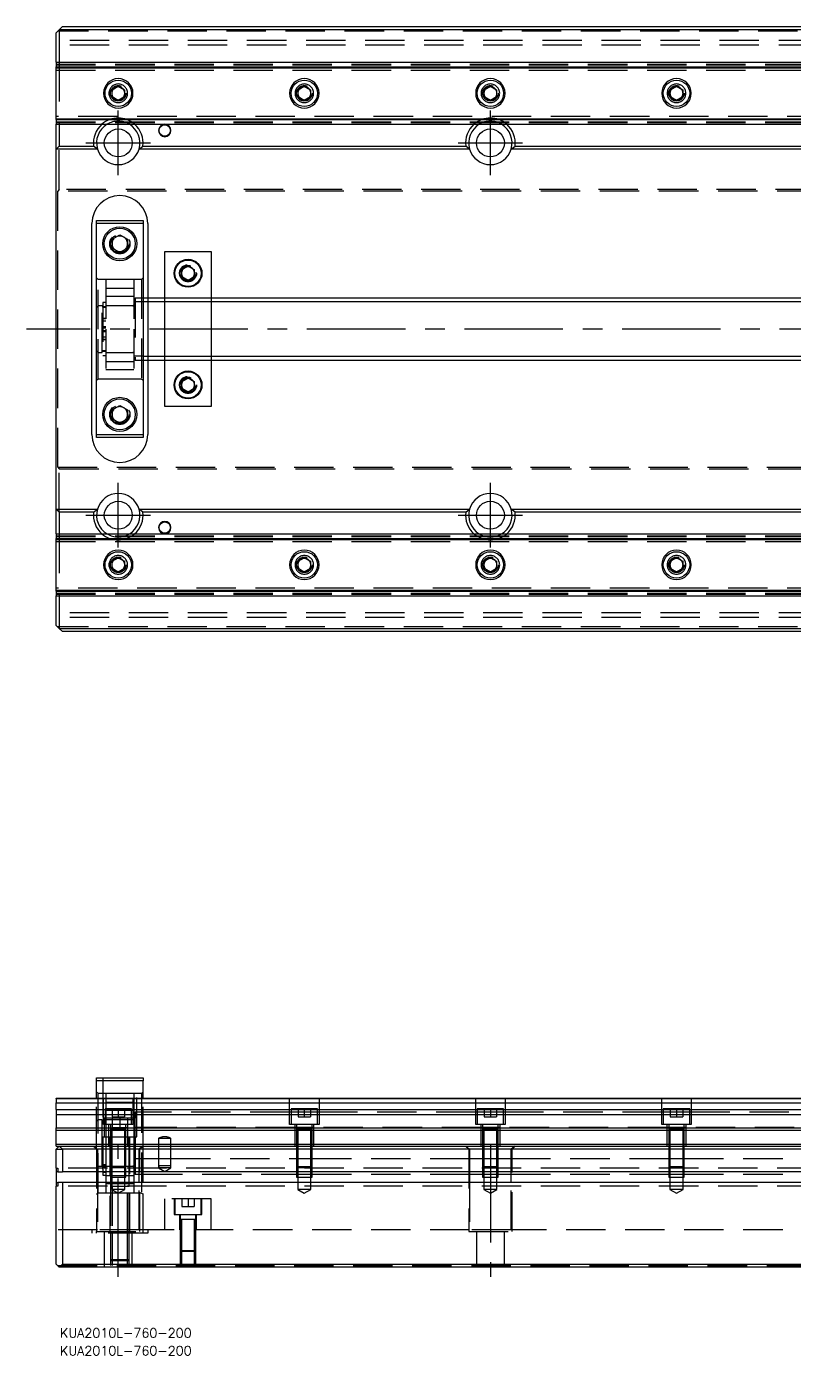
# Model space of a CAD drawing. Extents: x -10 to 1006, y -331 to 120.
# Drawn here: x -9.6 to 238, y -330.8 to 97.5 of the extents above; entities that cross this region are included whole.
import ezdxf

# ---------------------------------------------------------------- set-up
doc = ezdxf.new("R2010")
doc.units = 0
doc.linetypes.add('CENTER', pattern=[50.8, 31.75, -6.35, 6.35, -6.35])
doc.linetypes.add('DASHED', pattern=[19.05, 12.7, -6.35])
doc.layers.get('0').update_dxf_attribs({"linetype": 'CONTINUOUS'})
doc.layers.add('CENTER', color=1, linetype='CENTER')
doc.styles.get("Standard").update_dxf_attribs({"font": 'txt.shx', "height": 3, "bigfont": 'bigfont.shx'})

# ---------------------------------------------------------------- blocks, each defined once
blk = doc.blocks.new('*U2')
at = {"color": 7, "linetype": 'CONTINUOUS'}
blk.add_text('KUA2010L-760-200', height=3, dxfattribs=at).set_placement((1.24, -325.08))
blk = doc.blocks.new('*U3')
at = {"color": 7, "linetype": 'CONTINUOUS'}
blk.add_text('KUA2010L-760-200', height=3, dxfattribs=at).set_placement((1.24, -330.82))

msp = doc.modelspace()

# ---------------------------------------------------------------- linework, layer by layer
at = {"color": 7, "linetype": 'CONTINUOUS'}
for p, q in [((1, 96.5), (0, 95.5)), ((0, 86), (0, 95.5)), ((2, 97.5), (1, 96.5)), ((1, 96.5), (1, 86)), ((280, 96.5), (1, 96.5)), ((2, 97.5), (280, 97.5)), ((0, 86), (0, 84.48)), ((0, 86), (280, 86)), ((0, 84.48), (278.73, 84.48)), ((0, 84.2), (0, 84.48)), ((0, 67.8), (0, 84.2)), ((0, 84.2), (278.05, 84.2)), ((18, 77.15), (20, 78.31)), ((18, 74.85), (18, 77.15)), ((20, 78.31), (22, 77.15)), ((22, 77.15), (22, 74.85)), ((78, 77.15), (80, 78.31)), ((78, 74.85), (78, 77.15)), ((80, 78.31), (82, 77.15)), ((82, 77.15), (82, 74.85)), ((138, 77.15), (140, 78.31)), ((138, 74.85), (138, 77.15)), ((140, 78.31), (142, 77.15)), ((142, 77.15), (142, 74.85)), ((198, 77.15), (200, 78.31)), ((198, 74.85), (198, 77.15)), ((200, 78.31), (202, 77.15)), ((202, 77.15), (202, 74.85)), ((20, 73.69), (18, 74.85)), ((22, 74.85), (20, 73.69)), ((80, 73.69), (78, 74.85)), ((82, 74.85), (80, 73.69)), ((140, 73.69), (138, 74.85)), ((142, 74.85), (140, 73.69)), ((200, 73.69), (198, 74.85)), ((202, 74.85), (200, 73.69)), ((0, 67.52), (0, 67.8)), ((0, 67.8), (280, 67.8)), ((0, 67.52), (0, 66)), ((0, 67.52), (280, 67.52)), ((0, 58), (0, 66)), ((0, 66), (280, 66)), ((1, 66), (1, 59)), ((0, 58), (1, 59)), ((0, -58), (0, 58)), ((13.29, 58), (0, 58)), ((1, 59), (12.06, 59)), ((13.29, 58), (12.06, 59)), ((26.71, 58), (27.94, 59)), ((133.29, 58), (26.71, 58)), ((27.94, 59), (132.06, 59)), ((133.29, 58), (132.06, 59)), ((146.71, 58), (147.94, 59)), ((253.29, 58), (146.71, 58)), ((147.94, 59), (252.06, 59)), ((13, 34), (13, 35)), ((13, 35), (28, 35)), ((28, 35), (28, 34)), ((11.5, -34), (11.5, 34)), ((28, 34), (13, 34)), ((13, -34), (13, 34)), ((18, 28.94), (20.5, 30.39)), ((20.5, 30.39), (23, 28.94)), ((28, 34), (28, -34)), ((29.5, 34), (29.5, 10)), ((18, 26.06), (18, 28.94)), ((20.5, 24.61), (18, 26.06)), ((23, 26.06), (20.5, 24.61)), ((23, 28.94), (23, 26.06)), ((35, 25), (50, 25)), ((35, 10), (35, 25)), ((50, 25), (50, 10)), ((40.5, 19.15), (42.5, 20.31)), ((40.5, 16.85), (40.5, 19.15)), ((42.5, 20.31), (44.5, 19.15)), ((44.5, 19.15), (44.5, 16.85)), ((42.5, 15.69), (40.5, 16.85)), ((44.5, 16.85), (42.5, 15.69)), ((280, 10), (28, 10)), ((28, -10), (280, -10)), ((29.5, -10), (29.5, -34)), ((35, -25), (35, -10)), ((50, -10), (50, -25)), ((40.5, -16.85), (42.5, -15.69)), ((40.5, -19.15), (40.5, -16.85)), ((42.5, -15.69), (44.5, -16.85)), ((44.5, -16.85), (44.5, -19.15)), ((42.5, -20.31), (40.5, -19.15)), ((44.5, -19.15), (42.5, -20.31)), ((18, -26.06), (20.5, -24.61)), ((20.5, -24.61), (23, -26.06)), ((50, -25), (35, -25)), ((18, -28.94), (18, -26.06)), ((20.5, -30.39), (18, -28.94)), ((23, -28.94), (20.5, -30.39)), ((23, -26.06), (23, -28.94)), ((13, -35), (13, -34)), ((13, -34), (28, -34)), ((28, -34), (28, -35)), ((28, -35), (13, -35)), ((0, -58), (13.29, -58)), ((1, -59), (0, -58)), ((0, -66), (0, -58)), ((12.06, -59), (1, -59)), ((1, -59), (1, -66)), ((12.06, -59), (13.29, -58)), ((26.71, -58), (133.29, -58)), ((27.94, -59), (26.71, -58)), ((132.06, -59), (27.94, -59)), ((132.06, -59), (133.29, -58)), ((146.71, -58), (253.29, -58)), ((147.94, -59), (146.71, -58)), ((252.06, -59), (147.94, -59)), ((0, -66), (0, -67.52)), ((0, -66), (280, -66)), ((0, -67.8), (0, -67.52)), ((0, -67.52), (280, -67.52)), ((0, -84.2), (0, -67.8)), ((0, -67.8), (280, -67.8)), ((18, -74.85), (20, -73.69)), ((18, -77.15), (18, -74.85)), ((20, -73.69), (22, -74.85)), ((22, -74.85), (22, -77.15)), ((78, -74.85), (80, -73.69)), ((78, -77.15), (78, -74.85)), ((80, -73.69), (82, -74.85)), ((82, -74.85), (82, -77.15)), ((138, -74.85), (140, -73.69)), ((138, -77.15), (138, -74.85)), ((140, -73.69), (142, -74.85)), ((142, -74.85), (142, -77.15)), ((198, -74.85), (200, -73.69)), ((198, -77.15), (198, -74.85)), ((200, -73.69), (202, -74.85)), ((202, -74.85), (202, -77.15)), ((20, -78.31), (18, -77.15)), ((22, -77.15), (20, -78.31)), ((80, -78.31), (78, -77.15)), ((82, -77.15), (80, -78.31)), ((140, -78.31), (138, -77.15)), ((142, -77.15), (140, -78.31)), ((200, -78.31), (198, -77.15)), ((202, -77.15), (200, -78.31)), ((0, -84.48), (0, -84.2)), ((0, -84.2), (278.05, -84.2)), ((0, -84.48), (0, -86)), ((0, -84.48), (278.73, -84.48)), ((0, -95.5), (0, -86)), ((0, -86), (280, -86)), ((1, -86), (1, -96.5)), ((0, -95.5), (1, -96.5)), ((1, -96.5), (280, -96.5)), ((1, -96.5), (2, -97.5)), ((280, -97.5), (2, -97.5)), ((13, -241.36), (28, -241.36)), ((13, -242.36), (13, -241.36)), ((28, -242.36), (13, -242.36)), ((13, -247.86), (13, -242.36)), ((28, -241.36), (28, -242.36)), ((28, -247.86), (28, -242.36)), ((0, -248.02), (0, -247.86)), ((0, -247.86), (286.5, -247.86)), ((0, -248.02), (286.5, -248.02)), ((0, -248.02), (0, -249.42)), ((0, -251.5), (0, -249.42)), ((0, -249.42), (286.5, -249.42)), ((0, -251.5), (0, -253.12)), ((0, -251.5), (286.5, -251.5)), ((0, -253.12), (0, -257.41)), ((0, -253.12), (286.5, -253.12)), ((0, -257.41), (286.5, -257.41)), ((0, -258.26), (0, -257.41)), ((0, -262.76), (0, -258.26)), ((0, -258.26), (760, -258.26)), ((22.5, -257.96), (17.5, -257.96)), ((82.5, -257.96), (77.5, -257.96)), ((202.5, -257.96), (197.5, -257.96)), ((202.5, -257.96), (197.5, -257.96)), ((0, -262.76), (760, -262.76)), ((0, -263.36), (0, -262.76)), ((0, -264.36), (1, -263.36)), ((0, -263.36), (1, -263.36)), ((0, -270.51), (0, -264.36)), ((1, -263.36), (759, -263.36)), ((1, -263.36), (2, -264.36)), ((758, -264.36), (2, -264.36)), ((2, -264.36), (2, -271.66)), ((0, -270.51), (0, -271.66)), ((0, -270.51), (0.5, -270.51)), ((0, -271.66), (0, -275.06)), ((0.5, -271.66), (0, -271.66)), ((0.5, -270.51), (0.5, -271.66)), ((0.5, -271.66), (2, -271.66)), ((758, -271.66), (2, -271.66)), ((0, -275.06), (0, -276.21)), ((0, -275.06), (0.5, -275.06)), ((0.5, -276.21), (0, -276.21)), ((0, -301.36), (0, -276.21)), ((2, -275.06), (0.5, -275.06)), ((0.5, -275.06), (0.5, -276.21)), ((758, -275.06), (2, -275.06)), ((2, -275.06), (2, -301.36)), ((23.5, -276.36), (17.5, -276.36)), ((45, -286.96), (40, -286.96)), ((1, -302.36), (0, -301.36)), ((2, -301.36), (1, -302.36)), ((759, -302.36), (1, -302.36)), ((2, -301.36), (758, -301.36))]:
    msp.add_line(p, q, dxfattribs=at)
at = {"color": 3, "linetype": 'DASHED'}
for p, q in [((296.2, 96), (0.5, 96)), ((760, 93), (0, 93)), ((760, 91.5), (0, 91.5)), ((1, 86), (1, 66)), ((0, 85.4), (760, 85.4)), ((0, 85.15), (280, 85.15)), ((0, 84.42), (286.5, 84.42)), ((0, 83.5), (286.5, 83.5)), ((17.5, 76), (17.53, 76.37)), ((77.5, 76), (77.53, 76.37)), ((137.5, 76), (137.53, 76.37)), ((197.5, 76), (197.53, 76.41)), ((286.5, 68.5), (0, 68.5)), ((0, 67.58), (286.5, 67.58)), ((0, 66.85), (280, 66.85)), ((0, 66.6), (760, 66.6)), ((1, 45), (1, 59)), ((1, 45), (0.5, 44.5)), ((0.5, -44.5), (0.5, 44.5)), ((759.5, 44.5), (0.5, 44.5)), ((759, 45), (1, 45)), ((17.5, 27.5), (17.52, 27.85)), ((44.98, 18.29), (45, 18)), ((13.5, 16), (13, 16.5)), ((16, 16), (13.5, 16)), ((13.5, 0), (13.5, 16)), ((25, 16), (16, 16)), ((16, 16), (16, 0)), ((25, 13.03), (16, 13.03)), ((27.5, 16), (25, 16)), ((25, 16), (25, 0)), ((28, 16.5), (27.5, 16)), ((27.5, 16), (27.5, -16)), ((25, 10.48), (16, 10.48)), ((25.5, 10), (25, 9.5)), ((28, 8.75), (25, 8.75)), ((28, 10), (25.5, 10)), ((25.5, 10), (25.5, -10)), ((29.5, 10), (29.5, 5)), ((35, 5), (35, 10)), ((50, 10), (50, 5)), ((13.5, 7.5), (13, 7)), ((14.85, 7.5), (13.5, 7.5)), ((14.85, -7.5), (14.85, 7.5)), ((15, 7.15), (14.85, 7.15)), ((16, 8.55), (15, 8.55)), ((15, 8.55), (15, -8.55)), ((16, 7.15), (15, 7.15)), ((16, 6.9), (15, 6.9)), ((24.7, 7.5), (16, 7.5)), ((25, 7.5), (24.7, 7.5)), ((29.5, 5), (29.5, -5)), ((35, -5), (35, 5)), ((50, 5), (50, -5)), ((13.5, -16), (13.5, 0)), ((16, 3.4), (15, 3.4)), ((15, 3.4), (16, 3.4)), ((16, 2.55), (15, 2.55)), ((15, 0.85), (16, 0.85)), ((15, 0.43), (16, 0.43)), ((16, 0), (16, -16)), ((25, 0), (25, -16)), ((15, -0.43), (16, -0.43)), ((16, -0.85), (15, -0.85)), ((15, -2.55), (16, -2.55)), ((15, -3.4), (16, -3.4)), ((16, -3.4), (15, -3.4)), ((13, -7), (13.5, -7.5)), ((13.5, -7.5), (14.85, -7.5)), ((14.85, -7.15), (15, -7.15)), ((15, -6.9), (16, -6.9)), ((15, -7.15), (16, -7.15)), ((15, -8.55), (16, -8.55)), ((16, -7.5), (24.7, -7.5)), ((24.7, -7.5), (25, -7.5)), ((29.5, -5), (29.5, -10)), ((35, -10), (35, -5)), ((50, -5), (50, -10)), ((16, -10.47), (25, -10.47)), ((28, -8.75), (25, -8.75)), ((25, -9.5), (25.5, -10)), ((25.5, -10), (28, -10)), ((13, -16.5), (13.5, -16)), ((13.5, -16), (16, -16)), ((16, -13.02), (25, -13.02)), ((16, -16), (25, -16)), ((25, -16), (27.5, -16)), ((27.5, -16), (28, -16.5)), ((40, -18), (40.02, -17.7)), ((17.5, -27.5), (17.52, -27.15)), ((0.5, -44.5), (759.5, -44.5)), ((0.5, -44.5), (1, -45)), ((1, -59), (1, -45)), ((1, -45), (759, -45)), ((0, -66.6), (760, -66.6)), ((0, -66.85), (280, -66.85)), ((0, -67.58), (286.5, -67.58)), ((0, -68.5), (286.5, -68.5)), ((1, -66), (1, -86)), ((17.5, -76), (17.53, -75.59)), ((77.5, -76), (77.53, -75.59)), ((137.5, -76), (137.53, -75.59)), ((197.5, -76), (197.53, -75.59)), ((286.5, -83.5), (0, -83.5)), ((0, -84.42), (286.5, -84.42)), ((0, -85.15), (280, -85.15)), ((0, -85.4), (760, -85.4)), ((760, -91.5), (0, -91.5)), ((760, -93), (0, -93)), ((296.2, -96), (0.5, -96)), ((15, -241.36), (15, -260.36)), ((26, -260.36), (26, -241.36)), ((13.5, -246.36), (13, -245.86)), ((13, -263.36), (13, -247.86)), ((16, -246.36), (13.5, -246.36)), ((13.5, -278.36), (13.5, -246.36)), ((15.25, -256.36), (15.25, -247.86)), ((25, -246.36), (16, -246.36)), ((16, -246.36), (16, -247.86)), ((16, -247.86), (16, -251.36)), ((24.75, -247.86), (24.75, -256.36)), ((27.5, -246.36), (25, -246.36)), ((25, -246.36), (25, -247.86)), ((25, -247.86), (25, -254.36)), ((28, -245.86), (27.5, -246.36)), ((27.5, -246.36), (27.5, -278.36)), ((28, -263.36), (28, -247.86)), ((75.25, -256.36), (75.25, -247.86)), ((84.75, -247.86), (84.75, -256.36)), ((135.25, -256.36), (135.25, -247.86)), ((144.75, -247.86), (144.75, -256.36)), ((195.25, -256.36), (195.25, -247.86)), ((204.75, -247.86), (204.75, -256.36)), ((15.75, -251.36), (15.75, -256.36)), ((24.25, -251.36), (15.75, -251.36)), ((25, -249.33), (16, -249.33)), ((16, -251.36), (16, -254.36)), ((24.25, -251.88), (16, -251.88)), ((18, -251.36), (18, -253.86)), ((20, -251.36), (20, -253.86)), ((22, -251.36), (22, -253.86)), ((24.25, -256.36), (24.25, -251.36)), ((24.75, -251.88), (24.25, -251.88)), ((25, -251.88), (24.75, -251.88)), ((25.5, -252.36), (25, -252.86)), ((28, -252.36), (25.5, -252.36)), ((25.5, -252.36), (25.5, -254.36)), ((75.25, -252.36), (28, -252.36)), ((75.75, -252.36), (75.25, -252.36)), ((75.75, -251.36), (75.75, -256.36)), ((84.25, -251.36), (75.75, -251.36)), ((84.25, -252.36), (75.75, -252.36)), ((78, -251.36), (78, -253.86)), ((80, -251.36), (80, -253.86)), ((82, -251.36), (82, -253.86)), ((84.25, -256.36), (84.25, -251.36)), ((84.75, -252.36), (84.25, -252.36)), ((135.25, -252.36), (84.75, -252.36)), ((135.75, -252.36), (135.25, -252.36)), ((135.75, -251.36), (135.75, -256.36)), ((144.25, -251.36), (135.75, -251.36)), ((144.25, -252.36), (135.75, -252.36)), ((138, -251.36), (138, -253.86)), ((140, -251.36), (140, -253.86)), ((142, -251.36), (142, -253.86)), ((144.25, -256.36), (144.25, -251.36)), ((144.75, -252.36), (144.25, -252.36)), ((195.25, -252.36), (144.75, -252.36)), ((195.75, -252.36), (195.25, -252.36)), ((195.75, -251.36), (195.75, -256.36)), ((204.25, -251.36), (195.75, -251.36)), ((204.25, -252.36), (195.75, -252.36)), ((198, -251.36), (198, -253.86)), ((200, -251.36), (200, -253.86)), ((202, -251.36), (202, -253.86)), ((204.25, -256.36), (204.25, -251.36)), ((204.75, -252.36), (204.25, -252.36)), ((255.25, -252.36), (204.75, -252.36)), ((13.5, -254.86), (13, -255.36)), ((14.85, -254.86), (13.5, -254.86)), ((14.85, -262.36), (14.85, -254.86)), ((15, -255.21), (14.85, -255.21)), ((15.25, -253.26), (15, -253.26)), ((15.25, -255.21), (15, -255.21)), ((16, -255.46), (15, -255.46)), ((15.75, -253.26), (15.25, -253.26)), ((15.5, -255.21), (15.25, -255.21)), ((24.75, -256.36), (15.25, -256.36)), ((15.5, -254.36), (15.5, -260.36)), ((15.75, -254.36), (15.5, -254.36)), ((15.75, -255.21), (15.5, -255.21)), ((16, -253.26), (15.75, -253.26)), ((24.25, -254.36), (15.75, -254.36)), ((16, -255.21), (15.75, -255.21)), ((16, -254.36), (16, -256.36)), ((24.25, -254.86), (16, -254.86)), ((16, -256.36), (16, -260.36)), ((17, -263.36), (17, -256.36)), ((17.5, -256.36), (17.5, -257.96)), ((18, -253.86), (20, -253.86)), ((18, -254.36), (18, -257.36)), ((20, -253.86), (22, -253.86)), ((20.5, -254.36), (20.5, -257.36)), ((22.5, -257.96), (22.5, -256.36)), ((23, -254.36), (23, -256.36)), ((23, -256.36), (23, -263.36)), ((24.75, -254.36), (24.25, -254.36)), ((24.7, -254.86), (24.25, -254.86)), ((25, -254.86), (24.7, -254.86)), ((25.5, -254.36), (24.75, -254.36)), ((25, -254.36), (25, -260.36)), ((25.5, -260.36), (25.5, -254.36)), ((84.75, -256.36), (75.25, -256.36)), ((77, -263.36), (77, -256.36)), ((77.5, -256.36), (77.5, -257.96)), ((78, -253.86), (80, -253.86)), ((80, -253.86), (82, -253.86)), ((82.5, -257.96), (82.5, -256.36)), ((83, -256.36), (83, -263.36)), ((144.75, -256.36), (135.25, -256.36)), ((137, -263.36), (137, -256.36)), ((137.5, -256.36), (137.5, -257.96)), ((138, -253.86), (140, -253.86)), ((140, -253.86), (142, -253.86)), ((142.5, -257.96), (142.5, -256.36)), ((143, -256.36), (143, -263.36)), ((204.75, -256.36), (195.25, -256.36)), ((197, -263.36), (197, -256.36)), ((197.5, -256.36), (197.5, -257.96)), ((198, -253.86), (200, -253.86)), ((200, -253.86), (202, -253.86)), ((202.5, -257.96), (202.5, -256.36)), ((203, -256.36), (203, -263.36)), ((15, -260.36), (26, -260.36)), ((15, -260.36), (15, -263.36)), ((16, -260.36), (16, -263.36)), ((17.25, -260.36), (17.25, -291.36)), ((17.5, -257.95), (17.5, -257.96)), ((17.5, -257.96), (17.5, -263.36)), ((17.5, -257.96), (17.5, -257.96)), ((22.5, -257.96), (17.5, -257.96)), ((17.9, -257.96), (17.9, -263.36)), ((18, -257.36), (20.5, -257.36)), ((20.5, -257.36), (23, -257.36)), ((22.1, -263.36), (22.1, -257.96)), ((22.5, -257.96), (22.5, -257.95)), ((22.5, -263.36), (22.5, -257.96)), ((22.5, -257.96), (22.5, -257.96)), ((23.5, -263.36), (23.5, -260.36)), ((23.75, -291.36), (23.75, -260.36)), ((25.5, -257.36), (25, -257.36)), ((25, -260.36), (25, -263.36)), ((28, -257.36), (25.5, -257.36)), ((25.5, -260.36), (25.5, -262.36)), ((77, -257.36), (28, -257.36)), ((33, -260.86), (33, -263.36)), ((37, -260.86), (33, -260.86)), ((35.06, -260.36), (34.94, -260.36)), ((37, -263.36), (37, -260.86)), ((77.5, -257.36), (77, -257.36)), ((82.5, -257.36), (77.5, -257.36)), ((77.5, -257.95), (77.5, -257.96)), ((77.5, -257.96), (77.5, -263.36)), ((77.5, -257.96), (77.5, -257.96)), ((82.5, -257.96), (77.5, -257.96)), ((77.9, -257.96), (77.9, -263.36)), ((82.1, -263.36), (82.1, -257.96)), ((83, -257.36), (82.5, -257.36)), ((82.5, -257.96), (82.5, -257.95)), ((82.5, -263.36), (82.5, -257.96)), ((82.5, -257.96), (82.5, -257.96)), ((137, -257.36), (83, -257.36)), ((137.5, -257.36), (137, -257.36)), ((142.5, -257.36), (137.5, -257.36)), ((137.5, -257.95), (137.5, -257.96)), ((137.5, -257.96), (137.5, -263.36)), ((137.5, -257.96), (137.5, -257.96)), ((142.5, -257.96), (137.5, -257.96)), ((142.5, -257.96), (137.5, -257.96)), ((137.9, -257.96), (137.9, -263.36)), ((142.1, -263.36), (142.1, -257.96)), ((143, -257.36), (142.5, -257.36)), ((142.5, -257.96), (142.5, -257.95)), ((142.5, -263.36), (142.5, -257.96)), ((142.5, -257.96), (142.5, -257.96)), ((197, -257.36), (143, -257.36)), ((197.5, -257.36), (197, -257.36)), ((202.5, -257.36), (197.5, -257.36)), ((197.5, -257.95), (197.5, -257.96)), ((197.5, -257.96), (197.5, -263.36)), ((197.5, -257.96), (197.5, -257.96)), ((202.5, -257.96), (197.5, -257.96)), ((197.9, -257.96), (197.9, -263.36)), ((202.1, -263.36), (202.1, -257.96)), ((203, -257.36), (202.5, -257.36)), ((202.5, -257.96), (202.5, -257.95)), ((202.5, -263.36), (202.5, -257.96)), ((202.5, -257.96), (202.5, -257.96)), ((257, -257.36), (203, -257.36)), ((0, -264.36), (2, -264.36)), ((12, -263.36), (13, -264.36)), ((12.06, -263.36), (13.29, -264.36)), ((13, -264.13), (13, -263.36)), ((13, -264.36), (13, -264.13)), ((13, -264.36), (13, -290.86)), ((13.29, -264.36), (13.29, -271.66)), ((14.85, -263.36), (14.85, -262.36)), ((14.85, -269.86), (14.85, -263.36)), ((15, -263.36), (15, -269.23)), ((16, -263.36), (16, -271.66)), ((17.5, -263.36), (17.5, -269.96)), ((17.5, -263.36), (17.5, -269.96)), ((17.9, -263.36), (17.9, -270.36)), ((22.1, -270.36), (22.1, -263.36)), ((22.5, -269.96), (22.5, -263.36)), ((22.5, -269.96), (22.5, -263.36)), ((23.5, -271.66), (23.5, -263.36)), ((25, -263.36), (25, -271.66)), ((25.5, -262.36), (25.5, -263.36)), ((25.5, -263.36), (25.5, -271.66)), ((27.94, -263.36), (26.71, -264.36)), ((26.71, -271.66), (26.71, -264.36)), ((27, -264.36), (28, -263.36)), ((27, -290.86), (27, -264.36)), ((28, -271.66), (28, -263.36)), ((33, -263.36), (33, -269.73)), ((37, -269.73), (37, -263.36)), ((77.5, -263.36), (77.5, -269.96)), ((77.5, -263.36), (77.5, -269.96)), ((77.9, -263.36), (77.9, -270.36)), ((82.1, -270.36), (82.1, -263.36)), ((82.5, -269.96), (82.5, -263.36)), ((82.5, -269.96), (82.5, -263.36)), ((132, -263.36), (133, -264.36)), ((132.06, -263.36), (133.29, -264.36)), ((133, -264.36), (133, -290.86)), ((133.29, -264.36), (133.29, -271.66)), ((137.5, -263.36), (137.5, -269.96)), ((137.5, -263.36), (137.5, -269.96)), ((137.9, -263.36), (137.9, -270.36)), ((142.1, -270.36), (142.1, -263.36)), ((142.5, -269.96), (142.5, -263.36)), ((142.5, -269.96), (142.5, -263.36)), ((147.94, -263.36), (146.71, -264.36)), ((146.71, -271.66), (146.71, -264.36)), ((147, -264.36), (148, -263.36)), ((147, -290.86), (147, -264.36)), ((197.5, -263.36), (197.5, -269.96)), ((197.5, -263.36), (197.5, -269.96)), ((197.9, -263.36), (197.9, -270.36)), ((202.1, -270.36), (202.1, -263.36)), ((202.5, -269.96), (202.5, -263.36)), ((202.5, -269.96), (202.5, -263.36)), ((13, -269.36), (13.29, -269.65)), ((13.29, -269.65), (13.5, -269.86)), ((14.85, -269.51), (15, -269.51)), ((15, -270.8), (15, -269.23)), ((15, -269.25), (16, -269.25)), ((15, -269.25), (16, -269.25)), ((15, -269.51), (16, -269.51)), ((25, -267.36), (26.71, -267.36)), ((26.71, -267.36), (28, -267.36)), ((28, -267.36), (33, -267.36)), ((33, -267.36), (37, -267.36)), ((33, -269.73), (33, -270.36)), ((33, -269.73), (33.17, -270.36)), ((37, -269.73), (33, -269.73)), ((36.83, -270.36), (37, -269.73)), ((37, -267.36), (77.5, -267.36)), ((37, -270.36), (37, -269.73)), ((77.5, -267.36), (77.9, -267.36)), ((77.9, -267.36), (82.1, -267.36)), ((82.1, -267.36), (82.5, -267.36)), ((82.5, -267.36), (133.29, -267.36)), ((133.29, -267.36), (137.5, -267.36)), ((137.5, -267.36), (137.9, -267.36)), ((137.9, -267.36), (142.1, -267.36)), ((142.1, -267.36), (142.5, -267.36)), ((142.5, -267.36), (146.71, -267.36)), ((146.71, -267.36), (197.5, -267.36)), ((197.5, -267.36), (197.9, -267.36)), ((197.9, -267.36), (202.1, -267.36)), ((202.1, -267.36), (202.5, -267.36)), ((202.5, -267.36), (243, -267.36)), ((759.5, -270.51), (0.5, -270.51)), ((13.29, -271.66), (13.29, -275.06)), ((13.5, -269.86), (14.85, -269.86)), ((16, -270.04), (15, -270.04)), ((15, -270.8), (15, -271.66)), ((15, -271.66), (15, -272.55)), ((15, -271.74), (16, -271.74)), ((15, -272.55), (15, -272.75)), ((15, -272.75), (16, -272.75)), ((16, -269.86), (17.5, -269.86)), ((16, -271.66), (16, -275.06)), ((16, -272.83), (17.5, -272.83)), ((17.5, -269.86), (17.9, -269.86)), ((17.5, -269.96), (17.9, -270.36)), ((17.5, -269.96), (17.5, -271.66)), ((17.5, -269.96), (22.5, -269.96)), ((17.5, -271.66), (17.5, -273.36)), ((17.5, -272.83), (22.5, -272.83)), ((17.5, -273.36), (17.5, -275.06)), ((17.5, -273.36), (22.5, -273.36)), ((17.9, -269.86), (22.1, -269.86)), ((17.9, -270.36), (17.9, -273.36)), ((22.1, -270.36), (17.9, -270.36)), ((17.9, -273.36), (17.9, -277.36)), ((22.1, -269.86), (22.5, -269.86)), ((22.1, -270.36), (22.5, -269.96)), ((22.1, -273.36), (22.1, -270.36)), ((22.1, -277.36), (22.1, -273.36)), ((22.5, -269.86), (23.5, -269.86)), ((22.5, -271.66), (22.5, -269.96)), ((22.5, -273.36), (22.5, -271.66)), ((22.5, -272.83), (23.5, -272.83)), ((23.5, -269.86), (24.7, -269.86)), ((23.5, -275.06), (23.5, -271.66)), ((23.5, -272.83), (25, -272.83)), ((24.7, -269.86), (25, -269.86)), ((25, -271.66), (25, -275.06)), ((25, -271.86), (25.5, -272.36)), ((25.5, -271.66), (25.5, -272.36)), ((25.5, -272.36), (26.71, -272.36)), ((26.71, -275.06), (26.71, -271.66)), ((26.71, -272.36), (28, -272.36)), ((28, -275.06), (28, -271.66)), ((28, -272.36), (77.5, -272.36)), ((33, -270.36), (35, -271.51)), ((37, -270.36), (33, -270.36)), ((35, -271.51), (37, -270.36)), ((77.5, -269.96), (77.9, -270.36)), ((77.5, -269.96), (77.5, -271.66)), ((77.5, -269.96), (82.5, -269.96)), ((77.5, -271.66), (77.5, -273.36)), ((77.5, -272.36), (82.5, -272.36)), ((77.5, -273.36), (82.5, -273.36)), ((77.9, -270.36), (77.9, -273.36)), ((82.1, -270.36), (77.9, -270.36)), ((77.9, -273.36), (77.9, -277.36)), ((82.1, -270.36), (82.5, -269.96)), ((82.1, -273.36), (82.1, -270.36)), ((82.1, -277.36), (82.1, -273.36)), ((82.5, -271.66), (82.5, -269.96)), ((82.5, -273.36), (82.5, -271.66)), ((82.5, -272.36), (133.29, -272.36)), ((133.29, -271.66), (133.29, -275.06)), ((133.29, -272.36), (137.5, -272.36)), ((137.5, -269.96), (137.9, -270.36)), ((137.5, -269.96), (137.5, -271.66)), ((137.5, -269.96), (142.5, -269.96)), ((137.5, -271.66), (137.5, -273.36)), ((137.5, -272.36), (142.5, -272.36)), ((137.5, -273.36), (142.5, -273.36)), ((137.9, -270.36), (137.9, -273.36)), ((142.1, -270.36), (137.9, -270.36)), ((137.9, -273.36), (137.9, -277.36)), ((142.1, -270.36), (142.5, -269.96)), ((142.1, -273.36), (142.1, -270.36)), ((142.1, -277.36), (142.1, -273.36)), ((142.5, -271.66), (142.5, -269.96)), ((142.5, -273.36), (142.5, -271.66)), ((142.5, -272.36), (146.71, -272.36)), ((146.71, -275.06), (146.71, -271.66)), ((146.71, -272.36), (197.5, -272.36)), ((197.5, -269.96), (197.9, -270.36)), ((197.5, -269.96), (197.5, -271.66)), ((197.5, -269.96), (202.5, -269.96)), ((197.5, -271.66), (197.5, -273.36)), ((197.5, -272.36), (202.5, -272.36)), ((197.5, -273.36), (202.5, -273.36)), ((197.9, -270.36), (197.9, -273.36)), ((202.1, -270.36), (197.9, -270.36)), ((197.9, -273.36), (197.9, -277.36)), ((202.1, -270.36), (202.5, -269.96)), ((202.1, -273.36), (202.1, -270.36)), ((202.1, -277.36), (202.1, -273.36)), ((202.5, -271.66), (202.5, -269.96)), ((202.5, -273.36), (202.5, -271.66)), ((202.5, -272.36), (253.29, -272.36)), ((759.5, -276.21), (0.5, -276.21)), ((13, -278.86), (13.5, -278.36)), ((13.29, -275.06), (13.29, -290.36)), ((13.5, -278.36), (16, -278.36)), ((16, -275.06), (16, -278.36)), ((16, -275.38), (25, -275.38)), ((16, -278.36), (17.5, -278.36)), ((17.5, -275.06), (17.5, -276.36)), ((17.5, -276.35), (17.5, -276.36)), ((17.5, -276.36), (17.5, -291.36)), ((17.5, -276.36), (17.5, -276.36)), ((23.5, -276.36), (17.5, -276.36)), ((17.5, -278.36), (18, -278.36)), ((17.9, -277.36), (20, -278.57)), ((22.1, -277.36), (17.9, -277.36)), ((18, -276.36), (18, -291.36)), ((18, -278.36), (23, -278.36)), ((20, -278.57), (22.1, -277.36)), ((23, -291.36), (23, -276.36)), ((23, -278.36), (23.5, -278.36)), ((23.5, -276.36), (23.5, -275.06)), ((23.5, -276.36), (23.5, -276.35)), ((23.5, -291.36), (23.5, -276.36)), ((23.5, -276.36), (23.5, -276.36)), ((23.5, -278.36), (25, -278.36)), ((25, -275.06), (25, -278.36)), ((25, -278.36), (27.5, -278.36)), ((26.71, -290.36), (26.71, -275.06)), ((27.5, -278.36), (28, -278.86)), ((28, -291.36), (28, -275.06)), ((77.9, -277.36), (80, -278.57)), ((82.1, -277.36), (77.9, -277.36)), ((80, -278.57), (82.1, -277.36)), ((133.29, -275.06), (133.29, -290.36)), ((137.9, -277.36), (140, -278.57)), ((142.1, -277.36), (137.9, -277.36)), ((140, -278.57), (142.1, -277.36)), ((146.71, -290.36), (146.71, -275.06)), ((197.9, -277.36), (200, -278.57)), ((202.1, -277.36), (197.9, -277.36)), ((200, -278.57), (202.1, -277.36)), ((35, -290.36), (35, -280.36)), ((50, -280.36), (35, -280.36)), ((38, -280.36), (38, -285.36)), ((38.25, -280.36), (38.25, -285.36)), ((40.5, -280.36), (40.5, -282.86)), ((42.5, -280.36), (42.5, -282.86)), ((44.5, -280.36), (44.5, -282.86)), ((46.75, -285.36), (46.75, -280.36)), ((47, -285.36), (47, -280.36)), ((50, -290.36), (50, -280.36)), ((38, -285.36), (47, -285.36)), ((39.75, -285.36), (39.75, -290.36)), ((40, -285.36), (40, -286.96)), ((40, -286.95), (40, -290.36)), ((45, -286.96), (40, -286.96)), ((40.4, -286.96), (40.4, -290.36)), ((40.5, -282.86), (42.5, -282.86)), ((42.5, -282.86), (44.5, -282.86)), ((44.6, -290.36), (44.6, -286.96)), ((45, -286.96), (45, -285.36)), ((45, -290.36), (45, -286.95)), ((45.25, -290.36), (45.25, -285.36)), ((13.29, -290.36), (0, -290.36)), ((11.5, -290.36), (11.5, -291.36)), ((13, -291.36), (13, -290.86)), ((13, -290.86), (27, -290.86)), ((26.71, -290.36), (13.29, -290.36)), ((15.5, -290.86), (15.5, -302.36)), ((24.5, -302.36), (24.5, -290.86)), ((133.29, -290.36), (26.71, -290.36)), ((29.5, -290.36), (29.5, -291.36)), ((40, -290.36), (40, -296.96)), ((40, -290.36), (40, -296.96)), ((40.4, -290.36), (40.4, -297.36)), ((44.6, -297.36), (44.6, -290.36)), ((45, -296.96), (45, -290.36)), ((45, -296.96), (45, -290.36)), ((133, -290.86), (147, -290.86)), ((146.71, -290.36), (133.29, -290.36)), ((135.5, -290.86), (135.5, -302.36)), ((144.5, -302.36), (144.5, -290.86)), ((253.29, -290.36), (146.71, -290.36)), ((29.5, -291.36), (11.5, -291.36)), ((17.5, -291.36), (17.5, -299.86)), ((17.5, -291.36), (17.5, -299.86)), ((18, -291.36), (18, -300.36)), ((23, -300.36), (23, -291.36)), ((23.5, -299.86), (23.5, -291.36)), ((23.5, -299.86), (23.5, -291.36)), ((40, -296.96), (40.4, -297.36)), ((40, -296.96), (40, -301.86)), ((40, -296.96), (45, -296.96)), ((40.4, -297.36), (40.4, -301.86)), ((44.6, -297.36), (40.4, -297.36)), ((44.6, -297.36), (45, -296.96)), ((44.6, -301.86), (44.6, -297.36)), ((45, -301.86), (45, -296.96)), ((0.5, -301.86), (759.5, -301.86)), ((17.5, -299.86), (18, -300.36)), ((17.5, -299.86), (17.5, -301.86)), ((17.5, -299.86), (23.5, -299.86)), ((18, -300.36), (18, -301.86)), ((23, -300.36), (18, -300.36)), ((23, -300.36), (23.5, -299.86)), ((23, -301.86), (23, -300.36)), ((23.5, -301.86), (23.5, -299.86))]:
    msp.add_line(p, q, dxfattribs=at)
at = {"color": 3, "linetype": 'CONTINUOUS'}
for p, q in [((280, 8.75), (28, 8.75)), ((28, -8.75), (280, -8.75))]:
    msp.add_line(p, q, dxfattribs=at)
at = {"color": 7, "linetype": 'CONTINUOUS'}
for centre, radius in [((20, 76), 4.25), ((80, 76), 4.25), ((140, 76), 4.25), ((200, 76), 4.25), ((20, 60), 4.5), ((140, 60), 4.5), ((20.5, 27.5), 5.5), ((20.5, 27.5), 5), ((42.5, 18), 4.5), ((42.5, 18), 4.25), ((42.5, -18), 4.5), ((42.5, -18), 4.25), ((20.5, -27.5), 5.5), ((20.5, -27.5), 5), ((20, -60), 4.5), ((140, -60), 4.5), ((20, -76), 4.25), ((80, -76), 4.25), ((140, -76), 4.25), ((200, -76), 4.25)]:
    msp.add_circle(centre, radius, dxfattribs=at)
at = {"color": 3, "linetype": 'DASHED'}
for centre, radius in [((20, 76), 2.5), ((80, 76), 2.5), ((140, 76), 2.5), ((200, 76), 2.5), ((20.5, 27.5), 3.25), ((20.5, 27.5), 3), ((42.5, 18), 2.75), ((42.5, 18), 2.5), ((42.5, -18), 2.75), ((42.5, -18), 2.5), ((20.5, -27.5), 3.25), ((20.5, -27.5), 3), ((20, -76), 2.5), ((80, -76), 2.5), ((140, -76), 2.5), ((200, -76), 2.5)]:
    msp.add_circle(centre, radius, dxfattribs=at)
at = {"color": 3, "linetype": 'CONTINUOUS'}
for centre in [(35, 64), (35, -64)]:
    msp.add_circle(centre, 1.83, dxfattribs=at)
at = {"color": 7, "linetype": 'CONTINUOUS'}
for centre, radius, start, end in [((20, 76), 4.75, 0, 180), ((80, 76), 4.75, 0, 180), ((140, 76), 4.75, 0, 180), ((200, 76), 4.75, 0, 180), ((20, 76), 4.75, 180, 0), ((80, 76), 4.75, 180, 0), ((140, 76), 4.75, 180, 0), ((200, 76), 4.75, 180, 0), ((20, 60), 8, 131.4096, 187.1808), ((20, 60), 7, 121.0027, 196.6015), ((20, 60), 7, 343.3985, 58.9973), ((20, 60), 8, 352.8192, 48.5904), ((35, 64), 2, 180, 90), ((35, 64), 2, 90, 180), ((140, 60), 8, 131.4096, 187.1808), ((140, 60), 7, 121.0027, 196.6015), ((140, 60), 7, 343.3985, 58.9973), ((140, 60), 8, 352.8192, 48.5904), ((20, 60), 7, 196.6015, 343.3985), ((140, 60), 7, 196.6015, 343.3985), ((20.5, 34), 9, 0, 180), ((20.5, -34), 9, 180, 0), ((20, -60), 7, 16.6015, 163.3985), ((140, -60), 7, 16.6015, 163.3985), ((20, -60), 8, 172.8192, 228.5904), ((20, -60), 7, 163.3985, 238.9973), ((20, -60), 7, 301.0027, 16.6015), ((20, -60), 8, 311.4096, 7.1808), ((140, -60), 8, 172.8192, 228.5904), ((140, -60), 7, 163.3985, 238.9973), ((140, -60), 7, 301.0027, 16.6015), ((140, -60), 8, 311.4096, 7.1808), ((35, -64), 2, 270, 180), ((35, -64), 2, 180, 270), ((20, -76), 4.75, 0, 180), ((80, -76), 4.75, 0, 180), ((140, -76), 4.75, 0, 180), ((200, -76), 4.75, 0, 180), ((20, -76), 4.75, 180, 0), ((80, -76), 4.75, 180, 0), ((140, -76), 4.75, 180, 0), ((200, -76), 4.75, 180, 0)]:
    msp.add_arc(centre, radius, start, end, dxfattribs=at)
at = {"color": 3, "linetype": 'DASHED'}
for centre, radius, start, end in [((20, 76), 3, 0, 180), ((20, 76), 2.1, 137.7528, 162.2472), ((20, 76), 2.1, 102.2472, 137.7528), ((20, 76), 2.1, 77.7528, 102.2472), ((20, 76), 2.1, 42.2472, 77.7528), ((20, 76), 2.1, 17.7528, 42.2472), ((80, 76), 3, 0, 180), ((80, 76), 2.1, 137.7528, 162.2472), ((80, 76), 2.1, 102.2472, 137.7528), ((80, 76), 2.1, 77.7528, 102.2472), ((80, 76), 2.1, 42.2472, 77.7528), ((80, 76), 2.1, 17.7528, 42.2472), ((140, 76), 3, 0, 180), ((140, 76), 2.1, 137.7528, 162.2472), ((140, 76), 2.1, 102.2472, 137.7528), ((140, 76), 2.1, 77.7528, 102.2472), ((140, 76), 2.1, 42.2472, 77.7528), ((140, 76), 2.1, 17.7528, 42.2472), ((200, 76), 3, 0, 180), ((200, 76), 2.1, 137.7528, 162.2472), ((200, 76), 2.1, 102.2472, 137.7528), ((200, 76), 2.1, 77.7528, 102.2472), ((200, 76), 2.1, 42.2472, 77.7528), ((200, 76), 2.1, 17.7528, 42.2472), ((20, 76), 3, 180, 0), ((20, 76), 2.1, 162.2472, 180), ((20, 76), 2.1, 180, 197.7528), ((20, 76), 2.1, 197.7528, 222.2472), ((20, 76), 2.1, 222.2472, 257.7528), ((20, 76), 2.1, 257.7528, 282.2472), ((20, 76), 2.1, 282.2472, 317.7528), ((20, 76), 2.1, 317.7528, 342.2472), ((20, 76), 2.1, 342.2472, 17.7528), ((80, 76), 3, 180, 0), ((80, 76), 2.1, 162.2472, 180), ((80, 76), 2.1, 180, 197.7528), ((80, 76), 2.1, 197.7528, 222.2472), ((80, 76), 2.1, 222.2472, 257.7528), ((80, 76), 2.1, 257.7528, 282.2472), ((80, 76), 2.1, 282.2472, 317.7528), ((80, 76), 2.1, 317.7528, 342.2472), ((80, 76), 2.1, 342.2472, 17.7528), ((140, 76), 3, 180, 0), ((140, 76), 2.1, 162.2472, 180), ((140, 76), 2.1, 180, 197.7528), ((140, 76), 2.1, 197.7528, 222.2472), ((140, 76), 2.1, 222.2472, 257.7528), ((140, 76), 2.1, 257.7528, 282.2472), ((140, 76), 2.1, 282.2472, 317.7528), ((140, 76), 2.1, 317.7528, 342.2472), ((140, 76), 2.1, 342.2472, 17.7528), ((200, 76), 3, 180, 0), ((200, 76), 2.1, 162.2472, 180), ((200, 76), 2.1, 180, 197.7528), ((200, 76), 2.1, 197.7528, 222.2472), ((200, 76), 2.1, 222.2472, 257.7528), ((200, 76), 2.1, 257.7528, 282.2472), ((200, 76), 2.1, 282.2472, 317.7528), ((200, 76), 2.1, 317.7528, 342.2472), ((200, 76), 2.1, 342.2472, 17.7528), ((20, 60), 8, 48.5904, 131.4096), ((20, 60), 7, 58.9973, 121.0027), ((140, 60), 8, 48.5904, 131.4096), ((140, 60), 7, 58.9973, 121.0027), ((20.5, 27.5), 2.5, 60, 120), ((20.5, 27.5), 2.5, 120, 180), ((20.5, 27.5), 2.5, 180, 240), ((20.5, 27.5), 2.5, 0, 60), ((20.5, 27.5), 2.5, 300, 0), ((20.5, 27.5), 2.5, 240, 300), ((42.5, 18), 2.1, 162.2472, 180), ((42.5, 18), 2.1, 180, 197.7528), ((42.5, 18), 2.1, 137.7528, 162.2472), ((42.5, 18), 2.1, 197.7528, 222.2472), ((42.5, 18), 2.1, 102.2472, 137.7528), ((42.5, 18), 2.1, 77.7528, 102.2472), ((42.5, 18), 2.1, 42.2472, 77.7528), ((42.5, 18), 2.1, 17.7528, 42.2472), ((42.5, 18), 2.1, 317.7528, 342.2472), ((42.5, 18), 2.1, 342.2472, 17.7528), ((42.5, 18), 2.1, 222.2472, 257.7528), ((42.5, 18), 2.1, 257.7528, 282.2472), ((42.5, 18), 2.1, 282.2472, 317.7528), ((24.7, 7.8), 0.3, 270, 360), ((24.7, -7.8), 0.3, 0, 90), ((42.5, -18), 2.1, 137.7528, 162.2472), ((42.5, -18), 2.1, 102.2472, 137.7528), ((42.5, -18), 2.1, 77.7528, 102.2472), ((42.5, -18), 2.1, 42.2472, 77.7528), ((42.5, -18), 2.1, 17.7528, 42.2472), ((42.5, -18), 2.1, 162.2472, 180), ((42.5, -18), 2.1, 180, 197.7528), ((42.5, -18), 2.1, 197.7528, 222.2472), ((42.5, -18), 2.1, 222.2472, 257.7528), ((42.5, -18), 2.1, 257.7528, 282.2472), ((42.5, -18), 2.1, 282.2472, 317.7528), ((42.5, -18), 2.1, 317.7528, 342.2472), ((42.5, -18), 2.1, 342.2472, 17.7528), ((20.5, -27.5), 2.5, 120, 180), ((20.5, -27.5), 2.5, 60, 120), ((20.5, -27.5), 2.5, 0, 60), ((20.5, -27.5), 2.5, 180, 240), ((20.5, -27.5), 2.5, 240, 300), ((20.5, -27.5), 2.5, 300, 0), ((20, -60), 8, 228.5904, 311.4096), ((20, -60), 7, 238.9973, 301.0027), ((140, -60), 8, 228.5904, 311.4096), ((140, -60), 7, 238.9973, 301.0027), ((20, -76), 3, 0, 180), ((20, -76), 3, 180, 0), ((20, -76), 2.1, 162.2472, 180), ((20, -76), 2.1, 180, 197.7528), ((20, -76), 2.1, 137.7528, 162.2472), ((20, -76), 2.1, 197.7528, 222.2472), ((20, -76), 2.1, 102.2472, 137.7528), ((20, -76), 2.1, 77.7528, 102.2472), ((20, -76), 2.1, 42.2472, 77.7528), ((20, -76), 2.1, 17.7528, 42.2472), ((20, -76), 2.1, 317.7528, 342.2472), ((20, -76), 2.1, 342.2472, 17.7528), ((80, -76), 3, 0, 180), ((80, -76), 3, 180, 0), ((80, -76), 2.1, 162.2472, 180), ((80, -76), 2.1, 180, 197.7528), ((80, -76), 2.1, 137.7528, 162.2472), ((80, -76), 2.1, 197.7528, 222.2472), ((80, -76), 2.1, 102.2472, 137.7528), ((80, -76), 2.1, 77.7528, 102.2472), ((80, -76), 2.1, 42.2472, 77.7528), ((80, -76), 2.1, 17.7528, 42.2472), ((80, -76), 2.1, 317.7528, 342.2472), ((80, -76), 2.1, 342.2472, 17.7528), ((140, -76), 3, 0, 180), ((140, -76), 3, 180, 0), ((140, -76), 2.1, 162.2472, 180), ((140, -76), 2.1, 180, 197.7528), ((140, -76), 2.1, 137.7528, 162.2472), ((140, -76), 2.1, 197.7528, 222.2472), ((140, -76), 2.1, 102.2472, 137.7528), ((140, -76), 2.1, 77.7528, 102.2472), ((140, -76), 2.1, 42.2472, 77.7528), ((140, -76), 2.1, 17.7528, 42.2472), ((140, -76), 2.1, 317.7528, 342.2472), ((140, -76), 2.1, 342.2472, 17.7528), ((200, -76), 3, 0, 180), ((200, -76), 3, 180, 0), ((200, -76), 2.1, 162.2472, 180), ((200, -76), 2.1, 180, 197.7528), ((200, -76), 2.1, 137.7528, 162.2472), ((200, -76), 2.1, 197.7528, 222.2472), ((200, -76), 2.1, 102.2472, 137.7528), ((200, -76), 2.1, 77.7528, 102.2472), ((200, -76), 2.1, 42.2472, 77.7528), ((200, -76), 2.1, 17.7528, 42.2472), ((200, -76), 2.1, 317.7528, 342.2472), ((200, -76), 2.1, 342.2472, 17.7528), ((20, -76), 2.1, 222.2472, 257.7528), ((20, -76), 2.1, 257.7528, 282.2472), ((20, -76), 2.1, 282.2472, 317.7528), ((80, -76), 2.1, 222.2472, 257.7528), ((80, -76), 2.1, 257.7528, 282.2472), ((80, -76), 2.1, 282.2472, 317.7528), ((140, -76), 2.1, 222.2472, 257.7528), ((140, -76), 2.1, 257.7528, 282.2472), ((140, -76), 2.1, 282.2472, 317.7528), ((200, -76), 2.1, 222.2472, 257.7528), ((200, -76), 2.1, 257.7528, 282.2472), ((200, -76), 2.1, 282.2472, 317.7528), ((24.7, -254.56), 0.3, 270, 279.5941), ((24.7, -254.56), 0.3, 279.5941, 360), ((34.94, -264.36), 4, 90, 118.9695), ((35.06, -264.36), 4, 61.0305, 90), ((24.7, -270.16), 0.3, 0, 90)]:
    msp.add_arc(centre, radius, start, end, dxfattribs=at)
at = {"layer": 'CENTER', "color": 1, "linetype": 'CENTER'}
for p, q in [((20, 49.6), (20, 70.4)), ((140, 49.6), (140, 70.4)), ((9.6, 60), (30.4, 60)), ((129.6, 60), (150.4, 60)), ((823.8, 0), (-9.56, 0)), ((20, -70.4), (20, -49.6)), ((140, -70.4), (140, -49.6)), ((9.6, -60), (30.4, -60)), ((129.6, -60), (150.4, -60)), ((20, -305.51), (20, -262.71)), ((140, -262.71), (140, -305.51))]:
    msp.add_line(p, q, dxfattribs=at)

# ---------------------------------------------------------------- block references
at = {"color": 7, "linetype": 'CONTINUOUS'}
for name in ['*U2', '*U3']:
    msp.add_blockref(name, (0, 0), dxfattribs=at)

doc.saveas('drawing.dxf')
